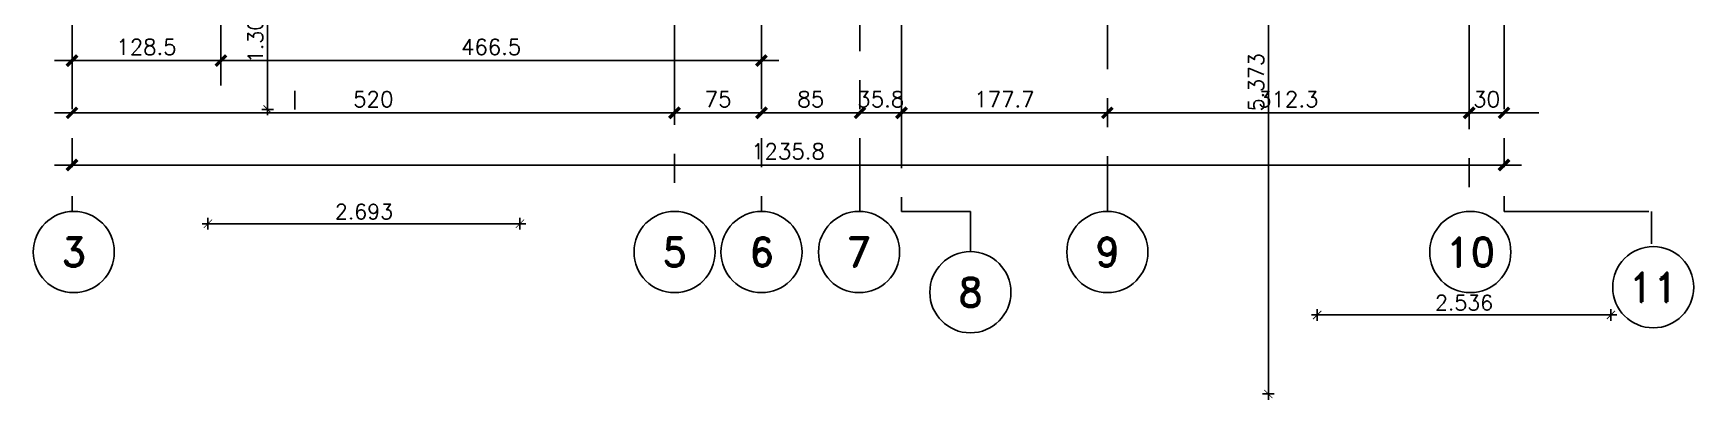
# Model space of a CAD drawing. Header units: millimetres. Extents: x -13 to 194, y -13 to 66.
# Drawn here: x 168.57 to 182.9, y 3.97 to 7.13 of the extents above; entities that cross this region are included whole.
import ezdxf
from ezdxf.enums import TextEntityAlignment as Align

# ---------------------------------------------------------------- set-up
doc = ezdxf.new("R2010")
doc.units = ezdxf.units.MM
doc.linetypes.add('CENTER', pattern=[2, 1.25, -0.25, 0.25, -0.25])
for name, color, linetype in [('01', 1, 'Continuous'), ('02', 2, 'Continuous'), ('COTAS', 1, 'Continuous'), ('Cotas2', 1, 'Continuous'), ('EJES', 1, 'CENTER')]:
    doc.layers.add(name, color=color, linetype=linetype)
doc.styles.add('INTERARQ', font='ROMANS.SHX')
doc.styles.add('ROMAND', font='romand', dxfattribs={"height": 31.5})
doc.styles.add('ROMANS', font='romans.shx', dxfattribs={"height": 16.875})
doc.dimstyles.new('ESCALA_1-50', dxfattribs={"dimtxt": 0.13, "dimasz": 0.05, "dimexe": 0.18, "dimexo": 0.0625, "dimgap": 0.04, "dimtad": 1, "dimdec": 3, "dimzin": 0, "dimdsep": 46, "dimtxsty": 'INTERARQ', "dimblk": 'DIMTICK', "dimcen": 0.09, "dimse1": 1, "dimse2": 1, "dimclrd": 1, "dimclre": 1, "dimclrt": 2, "dimadec": 0, "dimazin": 0, "dimtfac": 4.5, "dimtdec": 3, "dimtofl": 0, "dimtmove": 2, "dimatfit": 3, "dimldrblk": 'DIMTICK', "dimfxl": 1, "dimtolj": 1, "dimtzin": 0, "dimarcsym": 0})

# ---------------------------------------------------------------- blocks, each defined once
blk = doc.blocks.new('DIMTICK')
at = {"color": 1}
for p, q in [((-1, 0), (1, 0)), ((0, 1), (0, -1))]:
    blk.add_line(p, q, dxfattribs=at)
at = {"color": 3, "const_width": 0.141}
blk.add_lwpolyline([(0.71, 0.71), (-0.71, -0.71)], dxfattribs=at)
blk = doc.blocks.new('*D201')
at = {"layer": '01', "color": 1, "lineweight": -2, "transparency": 16777216}
blk.add_line((179.227, 9.344), (179.227, 4.071), dxfattribs=at)
at = {"layer": 'Defpoints', "color": 0, "transparency": 16777216}
for p in [(179.538, 9.394), (179.227, 4.021), (179.558, 4.021)]:
    blk.add_point(p, dxfattribs=at)
at = {"layer": '01', "color": 1, "lineweight": -2, "transparency": 16777216, "xscale": 0.05, "yscale": 0.05, "zscale": 0.05}
for p, rotation in [((179.227, 9.394), 90), ((179.227, 4.021), 270)]:
    blk.add_blockref('DIMTICK', p, dxfattribs=dict(at, rotation=rotation))
at = {"layer": '01', "color": 2, "transparency": 16777216, "insert": (179.122, 6.708), "char_height": 0.13, "attachment_point": 5, "rotation": 90, "style": 'INTERARQ'}
blk.add_mtext('\\A1;5.373', dxfattribs=at)
blk = doc.blocks.new('*D72')
at = {"layer": '01', "color": 1, "lineweight": -2, "transparency": 16777216}
blk.add_line((179.698, 4.702), (182.133, 4.702), dxfattribs=at)
at = {"layer": 'Defpoints', "color": 0, "transparency": 16777216}
for p in [(179.648, 4.702), (182.183, 4.702), (182.183, 4.702)]:
    blk.add_point(p, dxfattribs=at)
at = {"layer": '01', "color": 1, "lineweight": -2, "transparency": 16777216, "xscale": 0.05, "yscale": 0.05, "zscale": 0.05, "rotation": 180}
blk.add_blockref('DIMTICK', (179.648, 4.702), dxfattribs=at)
at = {"layer": '01', "color": 1, "lineweight": -2, "transparency": 16777216, "xscale": 0.05, "yscale": 0.05, "zscale": 0.05}
blk.add_blockref('DIMTICK', (182.183, 4.702), dxfattribs=at)
at = {"layer": '01', "color": 2, "transparency": 16777216, "insert": (180.916, 4.807), "char_height": 0.13, "attachment_point": 5, "style": 'INTERARQ'}
blk.add_mtext('\\A1;2.536', dxfattribs=at)
blk = doc.blocks.new('*D166')
at = {"layer": '01', "color": 1, "lineweight": -2, "transparency": 16777216}
blk.add_line((170.59, 7.724), (170.59, 6.524), dxfattribs=at)
at = {"layer": 'Defpoints', "color": 0, "transparency": 16777216}
for p in [(170.125, 7.774), (170.075, 6.474), (170.59, 6.474)]:
    blk.add_point(p, dxfattribs=at)
at = {"layer": '01', "color": 1, "lineweight": -2, "transparency": 16777216, "xscale": 0.05, "yscale": 0.05, "zscale": 0.05}
for p, rotation in [((170.59, 7.774), 90), ((170.59, 6.474), 270)]:
    blk.add_blockref('DIMTICK', p, dxfattribs=dict(at, rotation=rotation))
at = {"layer": '01', "color": 2, "transparency": 16777216, "insert": (170.485, 7.124), "char_height": 0.13, "attachment_point": 5, "rotation": 90, "style": 'INTERARQ'}
blk.add_mtext('\\A1;1.300', dxfattribs=at)
blk = doc.blocks.new('*D167')
at = {"layer": '01', "color": 1, "lineweight": -2, "transparency": 16777216}
blk.add_line((170.125, 5.488), (172.718, 5.488), dxfattribs=at)
at = {"layer": 'Defpoints', "color": 0, "transparency": 16777216}
for p in [(170.075, 6.384), (172.768, 6.384), (172.768, 5.488)]:
    blk.add_point(p, dxfattribs=at)
at = {"layer": '01', "color": 1, "lineweight": -2, "transparency": 16777216, "xscale": 0.05, "yscale": 0.05, "zscale": 0.05, "rotation": 180}
blk.add_blockref('DIMTICK', (170.075, 5.488), dxfattribs=at)
at = {"layer": '01', "color": 1, "lineweight": -2, "transparency": 16777216, "xscale": 0.05, "yscale": 0.05, "zscale": 0.05}
blk.add_blockref('DIMTICK', (172.768, 5.488), dxfattribs=at)
at = {"layer": '01', "color": 2, "transparency": 16777216, "insert": (171.422, 5.593), "char_height": 0.13, "attachment_point": 5, "style": 'INTERARQ'}
blk.add_mtext('\\A1;2.693', dxfattribs=at)
blk = doc.blocks.new('EJE-1')
at = {"color": 3, "linetype": 'Continuous'}
blk.add_circle((0, 0), 35, dxfattribs=at)
at = {"color": 5, "linetype": 'Continuous', "style": 'ROMAND'}
blk.add_attdef('0', text='', height=25, dxfattribs=at).set_placement((0.2, 0), align=Align.MIDDLE)
blk = doc.blocks.new('TICK1')
at = {"color": 2}
for points in [[(0, 0), (-1, 0)], [(0, 0), (1, 0)]]:
    blk.add_lwpolyline(points, dxfattribs=at)
at = {"color": 2, "const_width": 0.2}
blk.add_lwpolyline([(-0.3, -0.3), (0.3, 0.3)], dxfattribs=at)

msp = doc.modelspace()

# ---------------------------------------------------------------- linework, layer by layer
at = {"layer": '02'}
msp.add_line((170.8254, 6.6341), (170.8254, 6.4741), dxfattribs=at)
at = {"layer": 'COTAS', "color": 2}
for p, q in [((169.0525, 6.8944), (170.037, 6.8944)), ((170.337, 6.8944), (174.7024, 6.8944)), ((169.0525, 6.4444), (173.9525, 6.4444)), ((174.2525, 6.4444), (174.7025, 6.4444)), ((175.0025, 6.4444), (175.5525, 6.4444)), ((175.5525, 6.4444), (175.4025, 6.4444)), ((175.7025, 6.4444), (176.0606, 6.4444)), ((176.2106, 6.4444), (177.6875, 6.4444)), ((176.2106, 6.4444), (176.3606, 6.4444)), ((177.9875, 6.4444), (180.8106, 6.4444)), ((180.8106, 6.4444), (180.6606, 6.4444)), ((181.2606, 6.4444), (180.9606, 6.4444)), ((181.4106, 6.4444), (181.5606, 6.4444)), ((169.0525, 5.9944), (181.1106, 5.9944))]:
    msp.add_line(p, q, dxfattribs=at)
at = {"layer": 'Cotas2'}
msp.add_line((170.187, 6.6809), (170.187, 8.7987), dxfattribs=at)
at = {"layer": 'EJES'}
for p, q in [((168.9025, 41.7272), (168.9025, 5.5947)), ((174.8525, 41.7272), (174.8525, 5.5947)), ((181.2606, 41.7272), (181.2606, 5.5944)), ((175.7025, 30.2253), (175.7025, 5.5947)), ((174.1025, 29.5903), (174.1025, 5.5947)), ((176.0606, 29.216), (176.0606, 5.5947)), ((177.8375, 26.0705), (177.8375, 6.0447)), ((180.9606, 23.5534), (180.9606, 5.5947)), ((177.8375, 6.0447), (177.8375, 5.5944)), ((176.0606, 5.5947), (176.6555, 5.5947)), ((176.6555, 5.5947), (176.6554, 5.2481)), ((181.2606, 5.5944), (182.5322, 5.5944)), ((182.5322, 5.5944), (182.5322, 5.3151))]:
    msp.add_line(p, q, dxfattribs=at)

# ---------------------------------------------------------------- block references
at = {"xscale": 0.0100000000002183, "yscale": 0.0100000000002183, "zscale": 0.0100000000002183}
for p, values in [((168.9174, 5.2447), {'0': '3'}), ((174.1025, 5.2444), {'0': '5'}), ((174.8525, 5.2444), {'0': '6'}), ((175.6945, 5.2444), {'0': '7'}), ((177.8375, 5.2444), {'0': '9'}), ((180.9698, 5.2444), {'0': '10'}), ((176.6551, 4.8981), {'0': '8'}), ((182.5485, 4.9412), {'0': '11'})]:
    msp.add_blockref('EJE-1', p, dxfattribs=at).add_auto_attribs(values)
at = {"layer": 'COTAS', "color": 2, "xscale": 0.1500000000000909, "yscale": 0.1500000000000909, "zscale": 0.1500000000000909, "rotation": 180}
for p in [(168.9025, 6.8944), (170.187, 6.8944), (168.9025, 6.4444), (174.1025, 6.4444), (174.8525, 6.4444), (176.0606, 6.4444), (176.0606, 6.4444), (177.8375, 6.4444), (181.2606, 6.4444), (168.9025, 5.9944)]:
    msp.add_blockref('TICK1', p, dxfattribs=at)
at = {"layer": 'COTAS', "color": 2, "xscale": 0.1500000000000909, "yscale": 0.1500000000000909, "zscale": 0.1500000000000909}
for p in [(170.187, 6.8944), (174.8524, 6.8944), (174.1025, 6.4444), (174.8525, 6.4444), (175.7025, 6.4444), (175.7025, 6.4444), (177.8375, 6.4444), (180.9606, 6.4444), (180.9606, 6.4444), (181.2606, 5.9944)]:
    msp.add_blockref('TICK1', p, dxfattribs=at)

# ---------------------------------------------------------------- texts
at = {"layer": 'COTAS', "color": 3, "char_height": 0.135, "attachment_point": 5, "style": 'ROMANS'}
for s, insert in [('\\A1;128.5', (169.5447, 7.0119)), ('\\A1;466.5', (172.5197, 7.0119)), ('\\A1;520', (171.5025, 6.5619)), ('\\A1;75', (174.4775, 6.5619)), ('\\A1;85', (175.2775, 6.5619)), ('\\A1;35.8', (175.8815, 6.5619)), ('\\A1;177.7', (176.949, 6.5619)), ('\\A1;312.3', (179.399, 6.5619)), ('\\A1;30', (181.1106, 6.5619)), ('\\A1;1235.8', (175.0815, 6.1119))]:
    msp.add_mtext(s, dxfattribs=dict(at, insert=insert))

# ---------------------------------------------------------------- dimensions: what is measured, and where the dimension line sits
at = {"layer": '01'}
for base, p1, p2, picture, middle in [((179.2265, 4.0213), (179.5378, 9.3941), (179.5578, 4.0213), '*D201', (179.1215, 6.7077)), ((170.5896, 6.4741), (170.1253, 7.7741), (170.0753, 6.4741), '*D166', (170.4846, 7.1241))]:
    dim = msp.add_linear_dim(base=base, p1=p1, p2=p2, angle=90, dimstyle='ESCALA_1-50', dxfattribs=at)
    dim.commit()
    dim.dimension.update_dxf_attribs({"geometry": picture, "text_midpoint": middle})
for base, p1, p2, picture, middle in [((172.7679, 5.4876), (170.0753, 6.3841), (172.7679, 6.3841), '*D167', (171.4216, 5.5926)), ((182.1834, 4.7018), (179.6478, 4.7018), (182.1834, 4.7018), '*D72', (180.9156, 4.8068))]:
    dim = msp.add_linear_dim(base=base, p1=p1, p2=p2, dimstyle='ESCALA_1-50', dxfattribs=at)
    dim.commit()
    dim.dimension.update_dxf_attribs({"geometry": picture, "text_midpoint": middle})

doc.saveas('drawing.dxf')
